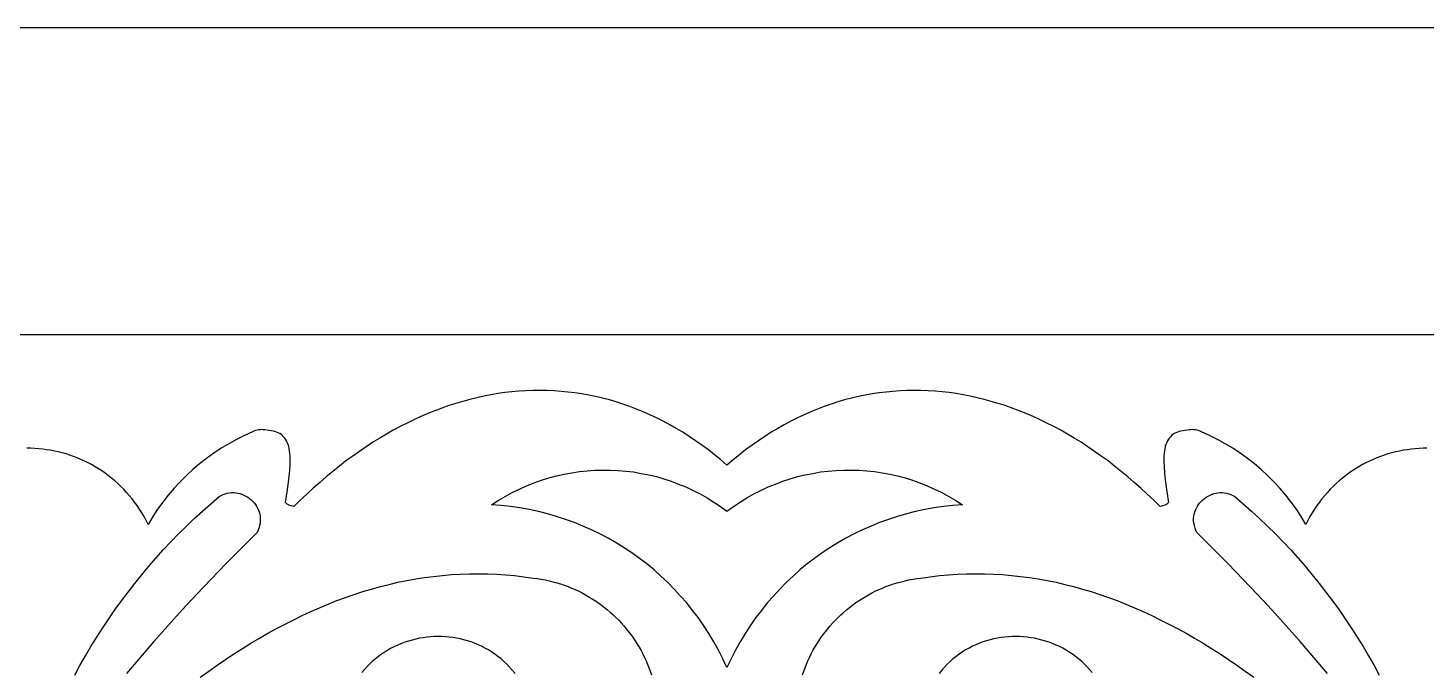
# Model space of a CAD drawing. Extents: x 1274 to 2074, y -191 to -51.
# Drawn here: x 1747.8 to 1861.8, y -103 to -50.5 of the extents above; entities that cross this region are included whole.
import ezdxf

# ---------------------------------------------------------------- set-up
doc = ezdxf.new("R2010")
doc.units = 0
doc.layers.add('LAYER_1', color=18, linetype='CONTINUOUS')

msp = doc.modelspace()

# ---------------------------------------------------------------- linework, layer by layer
at = {"layer": 'LAYER_1'}
for points in [[(2074.4, -190.54), (2074.4, -50.54), (1274.4, -50.54), (1274.4, -190.54)], [(1785.58, -89.43), (1786.13, -89.06), (1786.7, -88.73), (1787.27, -88.41), (1787.86, -88.13), (1788.45, -87.86), (1789.05, -87.62), (1789.65, -87.41), (1790.26, -87.22), (1790.88, -87.06), (1791.5, -86.92), (1792.12, -86.8), (1792.75, -86.71), (1793.38, -86.64), (1794.01, -86.6), (1794.64, -86.58), (1795.27, -86.58), (1795.9, -86.61), (1796.53, -86.67), (1797.16, -86.74), (1797.78, -86.85), (1798.4, -86.97), (1799.02, -87.12), (1799.63, -87.3), (1800.23, -87.5), (1800.83, -87.72), (1801.42, -87.96), (1802.01, -88.24), (1802.58, -88.53), (1803.15, -88.85), (1803.7, -89.19), (1804.25, -89.56), (1804.78, -89.94), (1805.31, -89.56), (1805.86, -89.19), (1806.41, -88.85), (1806.98, -88.53), (1807.55, -88.24), (1808.14, -87.96), (1808.73, -87.72), (1809.33, -87.5), (1809.93, -87.3), (1810.54, -87.12), (1811.16, -86.97), (1811.78, -86.85), (1812.4, -86.74), (1813.03, -86.67), (1813.66, -86.61), (1814.29, -86.58), (1814.92, -86.58), (1815.55, -86.6), (1816.18, -86.64), (1816.81, -86.71), (1817.44, -86.8), (1818.06, -86.92), (1818.68, -87.06), (1819.3, -87.22), (1819.91, -87.41), (1820.51, -87.62), (1821.11, -87.86), (1821.7, -88.13), (1822.29, -88.41), (1822.86, -88.73), (1823.43, -89.06), (1823.98, -89.43), (1823.2, -89.48), (1822.43, -89.56), (1821.66, -89.67), (1820.9, -89.81), (1820.15, -89.97), (1819.4, -90.16), (1818.67, -90.37), (1817.94, -90.61), (1817.22, -90.87), (1816.52, -91.15), (1815.82, -91.46), (1815.14, -91.79), (1814.47, -92.14), (1813.81, -92.52), (1813.17, -92.92), (1812.54, -93.34), (1811.92, -93.78), (1811.32, -94.24), (1810.73, -94.72), (1810.17, -95.22), (1809.61, -95.75), (1809.08, -96.29), (1808.56, -96.85), (1808.06, -97.42), (1807.58, -98.02), (1807.11, -98.63), (1806.67, -99.27), (1806.25, -99.91), (1805.85, -100.58), (1805.47, -101.26), (1805.11, -101.96), (1804.78, -102.67), (1804.45, -101.96), (1804.09, -101.26), (1803.71, -100.58), (1803.31, -99.91), (1802.89, -99.27), (1802.45, -98.63), (1801.98, -98.02), (1801.5, -97.42), (1801, -96.85), (1800.48, -96.29), (1799.95, -95.75), (1799.4, -95.22), (1798.83, -94.72), (1798.24, -94.24), (1797.64, -93.78), (1797.02, -93.34), (1796.39, -92.92), (1795.75, -92.52), (1795.09, -92.14), (1794.42, -91.79), (1793.74, -91.46), (1793.04, -91.15), (1792.34, -90.87), (1791.62, -90.61), (1790.89, -90.37), (1790.16, -90.16), (1789.42, -89.97), (1788.66, -89.81), (1787.9, -89.67), (1787.13, -89.56), (1786.36, -89.48)]]:
    msp.add_lwpolyline(points, close=True, dxfattribs=at)
for points in [[(1348.71, -75.54), (2000.1, -75.54)], [(1861.84, -84.8), (1861.52, -84.81), (1861.2, -84.82), (1860.88, -84.84), (1860.56, -84.88), (1860.24, -84.92), (1859.92, -84.97), (1859.6, -85.03), (1859.29, -85.1), (1858.97, -85.18), (1858.66, -85.27), (1858.35, -85.37), (1858.05, -85.47), (1857.75, -85.59), (1857.45, -85.72), (1857.15, -85.85), (1856.86, -85.99), (1856.57, -86.14), (1856.29, -86.31), (1856.01, -86.48), (1855.73, -86.65), (1855.46, -86.84), (1855.2, -87.04), (1854.94, -87.24), (1854.68, -87.46), (1854.43, -87.68), (1854.19, -87.91), (1853.95, -88.15), (1853.72, -88.4), (1853.5, -88.65), (1853.28, -88.92), (1853.07, -89.19), (1852.87, -89.47), (1852.67, -89.76), (1852.48, -90.06), (1852.3, -90.37), (1852.13, -90.69), (1851.97, -91.01), (1851.59, -90.38), (1851.19, -89.78), (1850.76, -89.19), (1850.32, -88.62), (1849.85, -88.07), (1849.36, -87.54), (1848.85, -87.03), (1848.32, -86.54), (1847.77, -86.07), (1847.2, -85.63), (1846.62, -85.21), (1846.02, -84.81), (1845.4, -84.44), (1844.77, -84.09), (1844.12, -83.77), (1843.45, -83.47), (1843.34, -83.41), (1843.22, -83.36), (1843.09, -83.33), (1842.96, -83.3), (1842.84, -83.29), (1842.71, -83.28), (1842.58, -83.29), (1842.46, -83.31), (1842.1, -83.35), (1841.78, -83.41), (1841.64, -83.45), (1841.5, -83.5), (1841.37, -83.55), (1841.24, -83.61), (1841.13, -83.69), (1841.02, -83.77), (1840.93, -83.86), (1840.84, -83.96), (1840.76, -84.07), (1840.68, -84.2), (1840.62, -84.33), (1840.56, -84.49), (1840.51, -84.65), (1840.47, -84.83), (1840.44, -85.02), (1840.42, -85.24), (1840.4, -85.46), (1840.4, -85.71), (1840.4, -85.97), (1840.41, -86.25), (1840.45, -86.87), (1840.52, -87.57), (1840.63, -88.36), (1840.76, -89.24), (1840.63, -89.35), (1840.47, -89.44), (1840.29, -89.51), (1840.08, -89.56), (1839.56, -89.05), (1839.04, -88.55), (1838.51, -88.06), (1837.98, -87.59), (1837.45, -87.13), (1836.92, -86.69), (1836.38, -86.26), (1835.84, -85.84), (1835.29, -85.44), (1834.75, -85.06), (1834.2, -84.68), (1833.65, -84.32), (1833.09, -83.98), (1832.54, -83.65), (1831.98, -83.34), (1831.42, -83.03), (1830.86, -82.75), (1830.3, -82.48), (1829.73, -82.22), (1829.17, -81.98), (1828.6, -81.75), (1828.03, -81.53), (1827.46, -81.33), (1826.89, -81.15), (1826.32, -80.98), (1825.75, -80.83), (1825.18, -80.69), (1824.6, -80.56), (1824.03, -80.45), (1823.46, -80.35), (1822.88, -80.27), (1822.31, -80.21), (1821.74, -80.16), (1821.17, -80.12), (1820.59, -80.1), (1820.02, -80.09), (1819.45, -80.1), (1818.88, -80.13), (1818.31, -80.17), (1817.75, -80.22), (1817.18, -80.29), (1816.62, -80.38), (1816.05, -80.48), (1815.49, -80.59), (1814.93, -80.72), (1814.37, -80.87), (1813.82, -81.03), (1813.26, -81.21), (1812.71, -81.4), (1812.16, -81.61), (1811.61, -81.83), (1811.07, -82.07), (1810.53, -82.33), (1809.99, -82.6), (1809.45, -82.89), (1808.92, -83.19), (1808.39, -83.5), (1807.86, -83.84), (1807.34, -84.19), (1806.82, -84.55), (1806.3, -84.93), (1805.79, -85.33), (1805.28, -85.74), (1804.78, -86.17), (1804.28, -85.74), (1803.77, -85.33), (1803.26, -84.93), (1802.74, -84.55), (1802.22, -84.19), (1801.7, -83.84), (1801.17, -83.5), (1800.64, -83.19), (1800.11, -82.89), (1799.57, -82.6), (1799.03, -82.33), (1798.49, -82.07), (1797.95, -81.83), (1797.4, -81.61), (1796.85, -81.4), (1796.3, -81.21), (1795.74, -81.03), (1795.19, -80.87), (1794.63, -80.72), (1794.07, -80.59), (1793.51, -80.48), (1792.94, -80.38), (1792.38, -80.29), (1791.81, -80.22), (1791.25, -80.17), (1790.68, -80.13), (1790.11, -80.1), (1789.54, -80.09), (1788.97, -80.1), (1788.39, -80.12), (1787.82, -80.16), (1787.25, -80.21), (1786.68, -80.27), (1786.1, -80.35), (1785.53, -80.45), (1784.96, -80.56), (1784.38, -80.69), (1783.81, -80.83), (1783.24, -80.98), (1782.67, -81.15), (1782.1, -81.33), (1781.53, -81.53), (1780.96, -81.75), (1780.39, -81.98), (1779.83, -82.22), (1779.26, -82.48), (1778.7, -82.75), (1778.14, -83.03), (1777.58, -83.34), (1777.02, -83.65), (1776.47, -83.98), (1775.91, -84.32), (1775.36, -84.68), (1774.81, -85.06), (1774.27, -85.44), (1773.72, -85.84), (1773.18, -86.26), (1772.64, -86.69), (1772.11, -87.13), (1771.58, -87.59), (1771.05, -88.06), (1770.52, -88.55), (1770, -89.05), (1769.48, -89.56), (1769.27, -89.51), (1769.09, -89.44), (1768.93, -89.35), (1768.8, -89.24), (1768.93, -88.36), (1769.04, -87.57), (1769.11, -86.87), (1769.16, -86.25), (1769.16, -85.97), (1769.16, -85.71), (1769.16, -85.46), (1769.14, -85.24), (1769.12, -85.02), (1769.09, -84.83), (1769.05, -84.65), (1769, -84.49), (1768.94, -84.33), (1768.88, -84.2), (1768.8, -84.07), (1768.72, -83.96), (1768.63, -83.86), (1768.54, -83.77), (1768.43, -83.69), (1768.32, -83.61), (1768.19, -83.55), (1768.06, -83.5), (1767.92, -83.45), (1767.78, -83.41), (1767.46, -83.35), (1767.1, -83.31), (1766.98, -83.29), (1766.85, -83.28), (1766.72, -83.29), (1766.6, -83.3), (1766.47, -83.33), (1766.35, -83.36), (1766.22, -83.41), (1766.11, -83.47), (1765.44, -83.77), (1764.79, -84.09), (1764.16, -84.44), (1763.54, -84.81), (1762.94, -85.21), (1762.36, -85.63), (1761.79, -86.07), (1761.24, -86.54), (1760.71, -87.03), (1760.2, -87.54), (1759.71, -88.07), (1759.24, -88.62), (1758.8, -89.19), (1758.37, -89.78), (1757.97, -90.38), (1757.59, -91.01), (1757.43, -90.69), (1757.26, -90.37), (1757.08, -90.06), (1756.89, -89.76), (1756.7, -89.47), (1756.49, -89.19), (1756.28, -88.92), (1756.06, -88.65), (1755.84, -88.4), (1755.61, -88.15), (1755.37, -87.91), (1755.13, -87.68), (1754.88, -87.46), (1754.62, -87.24), (1754.36, -87.04), (1754.1, -86.84), (1753.83, -86.65), (1753.55, -86.48), (1753.27, -86.31), (1752.99, -86.14), (1752.7, -85.99), (1752.41, -85.85), (1752.11, -85.72), (1751.81, -85.59), (1751.51, -85.47), (1751.21, -85.37), (1750.9, -85.27), (1750.59, -85.18), (1750.27, -85.1), (1749.96, -85.03), (1749.64, -84.97), (1749.32, -84.92), (1749, -84.88), (1748.68, -84.84), (1748.36, -84.82), (1748.04, -84.81), (1747.72, -84.8)], [(1751.61, -103.31), (1752.04, -102.52), (1752.48, -101.74), (1752.93, -100.97), (1753.4, -100.21), (1753.89, -99.45), (1754.38, -98.71), (1754.89, -97.97), (1755.42, -97.24), (1755.96, -96.53), (1756.51, -95.82), (1757.07, -95.12), (1757.64, -94.43), (1758.23, -93.76), (1758.83, -93.09), (1759.45, -92.44), (1760.07, -91.79), (1760.71, -91.16), (1761.36, -90.54), (1762.02, -89.93), (1762.7, -89.33), (1763.38, -88.74), (1763.54, -88.65), (1763.71, -88.57), (1763.88, -88.51), (1764.05, -88.46), (1764.22, -88.43), (1764.39, -88.42), (1764.57, -88.42), (1764.74, -88.43), (1764.91, -88.46), (1765.08, -88.5), (1765.24, -88.56), (1765.4, -88.62), (1765.56, -88.7), (1765.71, -88.79), (1765.85, -88.89), (1765.98, -89), (1766.11, -89.12), (1766.23, -89.25), (1766.34, -89.38), (1766.43, -89.53), (1766.52, -89.68), (1766.59, -89.84), (1766.65, -90.01), (1766.7, -90.18), (1766.73, -90.35), (1766.74, -90.54), (1766.74, -90.72), (1766.72, -90.91), (1766.68, -91.11), (1766.62, -91.31), (1766.55, -91.5), (1766.45, -91.71), (1766.38, -91.79), (1765.15, -93.01), (1763.93, -94.23), (1762.73, -95.47), (1761.55, -96.73), (1760.37, -97.99), (1759.21, -99.27), (1758.07, -100.56), (1756.94, -101.87), (1755.82, -103.18)], [(1853.74, -103.18), (1852.62, -101.87), (1851.49, -100.56), (1850.35, -99.27), (1849.19, -97.99), (1848.01, -96.73), (1846.83, -95.47), (1845.63, -94.23), (1844.41, -93.01), (1843.18, -91.79), (1843.11, -91.71), (1843.01, -91.5), (1842.94, -91.31), (1842.88, -91.11), (1842.84, -90.91), (1842.82, -90.72), (1842.82, -90.54), (1842.83, -90.35), (1842.86, -90.18), (1842.91, -90.01), (1842.97, -89.84), (1843.04, -89.68), (1843.13, -89.53), (1843.22, -89.38), (1843.33, -89.25), (1843.45, -89.12), (1843.58, -89), (1843.71, -88.89), (1843.85, -88.79), (1844, -88.7), (1844.16, -88.62), (1844.32, -88.56), (1844.48, -88.5), (1844.65, -88.46), (1844.82, -88.43), (1844.99, -88.42), (1845.17, -88.42), (1845.34, -88.43), (1845.51, -88.46), (1845.68, -88.51), (1845.85, -88.57), (1846.02, -88.65), (1846.18, -88.74), (1846.86, -89.33), (1847.54, -89.93), (1848.2, -90.54), (1848.85, -91.16), (1849.49, -91.79), (1850.11, -92.44), (1850.73, -93.09), (1851.33, -93.76), (1851.92, -94.43), (1852.49, -95.12), (1853.05, -95.82), (1853.6, -96.53), (1854.14, -97.24), (1854.67, -97.97), (1855.18, -98.71), (1855.67, -99.45), (1856.16, -100.21), (1856.63, -100.97), (1857.08, -101.74), (1857.52, -102.52), (1857.95, -103.31)], [(1761.84, -103.48), (1762.53, -102.98), (1763.21, -102.5), (1763.9, -102.03), (1764.59, -101.57), (1765.28, -101.13), (1765.97, -100.7), (1766.67, -100.29), (1767.36, -99.89), (1768.06, -99.51), (1768.76, -99.14), (1769.46, -98.78), (1770.16, -98.44), (1770.86, -98.12), (1771.56, -97.81), (1772.27, -97.51), (1772.97, -97.23), (1773.68, -96.97), (1774.39, -96.72), (1775.1, -96.49), (1775.81, -96.28), (1776.53, -96.08), (1777.25, -95.9), (1777.96, -95.73), (1778.68, -95.59), (1779.41, -95.46), (1780.13, -95.34), (1780.85, -95.25), (1781.58, -95.17), (1782.31, -95.11), (1783.04, -95.06), (1783.78, -95.04), (1784.51, -95.03), (1785.25, -95.05), (1785.99, -95.08), (1786.73, -95.13), (1787.47, -95.19), (1788.22, -95.28), (1788.97, -95.39), (1789.3, -95.43), (1789.63, -95.48), (1789.95, -95.54), (1790.28, -95.61), (1790.59, -95.69), (1790.9, -95.77), (1791.21, -95.87), (1791.52, -95.97), (1791.82, -96.08), (1792.11, -96.2), (1792.4, -96.33), (1792.69, -96.46), (1792.97, -96.6), (1793.25, -96.75), (1793.52, -96.91), (1793.79, -97.07), (1794.05, -97.24), (1794.31, -97.42), (1794.56, -97.6), (1794.8, -97.79), (1795.04, -97.98), (1795.28, -98.19), (1795.51, -98.39), (1795.73, -98.61), (1795.95, -98.83), (1796.16, -99.05), (1796.36, -99.28), (1796.56, -99.52), (1796.75, -99.76), (1796.94, -100), (1797.12, -100.25), (1797.29, -100.51), (1797.46, -100.77), (1797.61, -101.03), (1797.77, -101.3), (1797.91, -101.57), (1798.05, -101.85), (1798.18, -102.13), (1798.3, -102.41), (1798.42, -102.7), (1798.53, -102.99), (1798.63, -103.28)], [(1810.93, -103.28), (1811.03, -102.99), (1811.14, -102.7), (1811.26, -102.41), (1811.38, -102.13), (1811.51, -101.85), (1811.65, -101.57), (1811.79, -101.3), (1811.95, -101.03), (1812.11, -100.77), (1812.27, -100.51), (1812.44, -100.25), (1812.62, -100), (1812.81, -99.76), (1813, -99.52), (1813.2, -99.28), (1813.4, -99.05), (1813.62, -98.83), (1813.83, -98.61), (1814.05, -98.39), (1814.28, -98.19), (1814.52, -97.98), (1814.76, -97.79), (1815, -97.6), (1815.25, -97.42), (1815.51, -97.24), (1815.77, -97.07), (1816.04, -96.91), (1816.31, -96.75), (1816.59, -96.6), (1816.87, -96.46), (1817.16, -96.33), (1817.45, -96.2), (1817.74, -96.08), (1818.04, -95.97), (1818.35, -95.87), (1818.66, -95.77), (1818.97, -95.69), (1819.29, -95.61), (1819.61, -95.54), (1819.93, -95.48), (1820.26, -95.43), (1820.59, -95.39), (1821.34, -95.28), (1822.09, -95.19), (1822.83, -95.13), (1823.57, -95.08), (1824.31, -95.05), (1825.05, -95.03), (1825.78, -95.04), (1826.52, -95.06), (1827.25, -95.11), (1827.98, -95.17), (1828.71, -95.25), (1829.43, -95.34), (1830.15, -95.46), (1830.88, -95.59), (1831.6, -95.73), (1832.31, -95.9), (1833.03, -96.08), (1833.75, -96.28), (1834.46, -96.49), (1835.17, -96.72), (1835.88, -96.97), (1836.59, -97.23), (1837.29, -97.51), (1838, -97.81), (1838.7, -98.12), (1839.4, -98.44), (1840.1, -98.78), (1840.8, -99.14), (1841.5, -99.51), (1842.2, -99.89), (1842.89, -100.29), (1843.59, -100.7), (1844.28, -101.13), (1844.97, -101.57), (1845.66, -102.03), (1846.35, -102.5), (1847.03, -102.98), (1847.72, -103.48)], [(1787.5, -103.16), (1787.28, -102.89), (1787.06, -102.65), (1786.84, -102.41), (1786.6, -102.18), (1786.36, -101.97), (1786.11, -101.77), (1785.85, -101.58), (1785.59, -101.4), (1785.33, -101.24), (1785.05, -101.09), (1784.78, -100.94), (1784.5, -100.82), (1784.21, -100.7), (1783.92, -100.59), (1783.63, -100.5), (1783.34, -100.41), (1783.04, -100.34), (1782.74, -100.28), (1782.44, -100.23), (1782.13, -100.2), (1781.83, -100.17), (1781.53, -100.16), (1781.22, -100.15), (1780.92, -100.16), (1780.61, -100.18), (1780.31, -100.21), (1780.01, -100.25), (1779.71, -100.3), (1779.41, -100.37), (1779.11, -100.44), (1778.82, -100.53), (1778.53, -100.62), (1778.24, -100.73), (1777.96, -100.85), (1777.68, -100.97), (1777.41, -101.11), (1777.14, -101.26), (1776.88, -101.42), (1776.62, -101.59), (1776.37, -101.78), (1776.13, -101.97), (1775.89, -102.17), (1775.66, -102.38), (1775.44, -102.6), (1775.23, -102.84), (1775.02, -103.08)], [(1834.54, -103.08), (1834.33, -102.84), (1834.12, -102.6), (1833.9, -102.38), (1833.67, -102.17), (1833.43, -101.97), (1833.19, -101.78), (1832.94, -101.59), (1832.68, -101.42), (1832.42, -101.26), (1832.15, -101.11), (1831.88, -100.97), (1831.6, -100.85), (1831.32, -100.73), (1831.03, -100.62), (1830.74, -100.53), (1830.45, -100.44), (1830.15, -100.37), (1829.85, -100.3), (1829.55, -100.25), (1829.25, -100.21), (1828.95, -100.18), (1828.64, -100.16), (1828.34, -100.15), (1828.03, -100.16), (1827.73, -100.17), (1827.43, -100.2), (1827.12, -100.23), (1826.82, -100.28), (1826.52, -100.34), (1826.22, -100.41), (1825.93, -100.5), (1825.64, -100.59), (1825.35, -100.7), (1825.06, -100.82), (1824.78, -100.94), (1824.51, -101.09), (1824.23, -101.24), (1823.97, -101.4), (1823.71, -101.58), (1823.45, -101.77), (1823.2, -101.97), (1822.96, -102.18), (1822.72, -102.41), (1822.5, -102.65), (1822.28, -102.89), (1822.07, -103.16)]]:
    msp.add_lwpolyline(points, dxfattribs=at)

doc.saveas('drawing.dxf')
